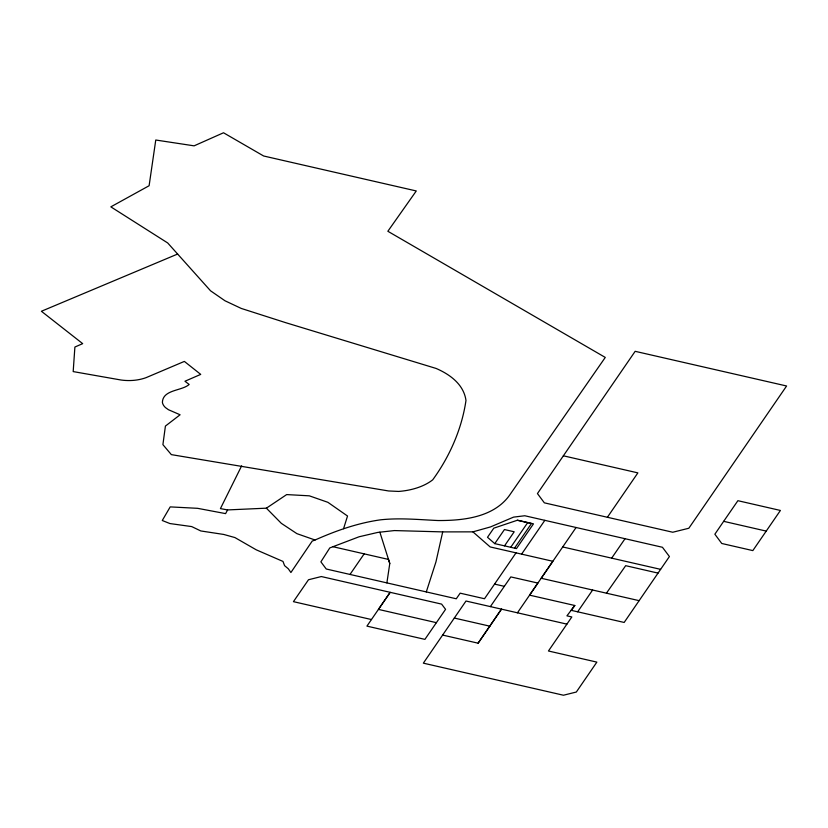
<?xml version="1.0" encoding="UTF-8"?>
<svg xmlns="http://www.w3.org/2000/svg" width="828" height="828" viewBox="0 0 828 828"><rect width="100%" height="100%" fill="white"/><g stroke="black" fill="none" stroke-linecap="round" stroke-linejoin="round"><path stroke-width="1.24" d="M386.883 582.912L389.781 563.475L388.518 559.438L332.98 546.708L329.772 547.939L320.891 561.839L326.232 569.002L456.28 598.779L460.161 593.169L484.504 598.737L516.02 552.866M517.428 612.813L529.578 595.146L574.818 605.496L571.154 610.319L624.167 622.449L669.417 556.54L662.441 547.277L524.797 515.751L513.567 517.117L490.486 526.929L472.902 531.855L442.701 531.897L435.942 561.933L426.296 591.927M343.548 528.699L347.532 516.03L327.888 502.317L309.31 495.827L286.674 494.585L266.388 508.175L227.596 509.924L220.424 508.609L241.631 465.885M227.596 509.924L225.599 513.619L197.571 508.32L170.206 506.891L162.267 520.501L169.937 523.555L191.703 526.587L200.811 530.955L223.746 534.453L234.924 537.569L256.245 549.823L282.99 561.436L284.573 565.638L288.31 568.795L290.907 572.521L312.228 541.067L315.054 540.011C336.116 530.665 357.81 522.975 380.725 519.798C399.81 517.769 418.947 519.642 438.043 520.533C464.053 520.657 495.258 517.231 510.804 493.436L605.268 357.427L387.856 231.271L416.277 190.957L263.646 155.995L223.519 132.77L194.104 145.842L155.767 140.015L149.112 185.731L110.838 206.855L167.711 242.966L210.56 290.814L224.999 300.781L241.279 308.44L285.608 322.641L436.118 368.45C449.977 374.432 463.773 384.43 465.978 400.462C461.817 428.976 449.614 456.673 432.723 479.816A50.094 28.918 0 0 1 398.661 491.428L388.57 490.963L171.344 454.624L162.909 444.636L165.414 426.078L180.1 414.776L168.457 409.725L165.455 407.573A20.421 11.789 0 0 1 162.391 402.315C162.899 389.419 181.901 391.044 189.157 384.461L184.954 381.232L200.728 374.391L184.365 361.412L145.914 377.723C137.976 380.549 129.354 381.159 121.033 380.011L73.185 371.586L74.893 347.036L82.686 343.641L41.4 311.266L177.627 254.041M490.362 606.613L510.824 576.919L537.889 583.057L529.578 595.146L576.081 527.498M566.932 624.136L465.998 601.024L423.346 663.156L563.464 695.23L576.329 692.032L596.864 662.121L548.446 650.994L571.827 616.963L566.932 615.846L574.818 605.496M723.672 521.329L714.864 534.215L721.757 543.478L752.828 550.599L780.411 510.452L737.893 500.692L723.672 521.329L766.221 531.1M478.118 643.19L501.468 609.139L478.118 643.19L442.649 635.076M350.006 574.446L364.154 553.88M436.387 622.666L424.909 639.371L366.928 626.123L390.174 592.33L378.427 609.398L436.387 622.666L445.567 609.336L441.603 604.109L321.336 576.547L308.492 579.755L293.433 601.656L371.472 619.551M494.761 543.623L516.455 548.602L533.48 523.855L517.521 520.191L493.778 528.171L487.506 537.289L494.761 543.623L504.449 529.547L514.198 531.783L504.521 545.859M563.371 455.804L537.444 493.571L544.348 502.834L672.76 532.238L688.834 528.243L786.6 385.993L635.159 351.32L563.371 455.804L637.881 472.881L607.379 517.293M510.741 547.287L527.674 522.654M514.53 548.157L531.462 523.524L517.283 520.274M521.609 554.118L544.834 520.346M611.654 558.155L625.036 538.707M577.665 611.799L592.61 590.033M606.438 593.19L625.678 565.679L658.043 573.1M332.98 546.708L359.104 536.772L377.785 532.414L394.387 530.572L442.701 531.897M562.719 546.956L660.589 569.343M639.112 600.652L541.201 578.265L552.856 561.28L490.166 546.935L472.902 531.855M494.575 584.102L504.397 586.348M454.324 618.05L489.824 626.175M315.054 540.011L296.921 533.656L281.334 523.348L266.388 508.175M379.866 532.187L389.781 563.475"/></g></svg>
